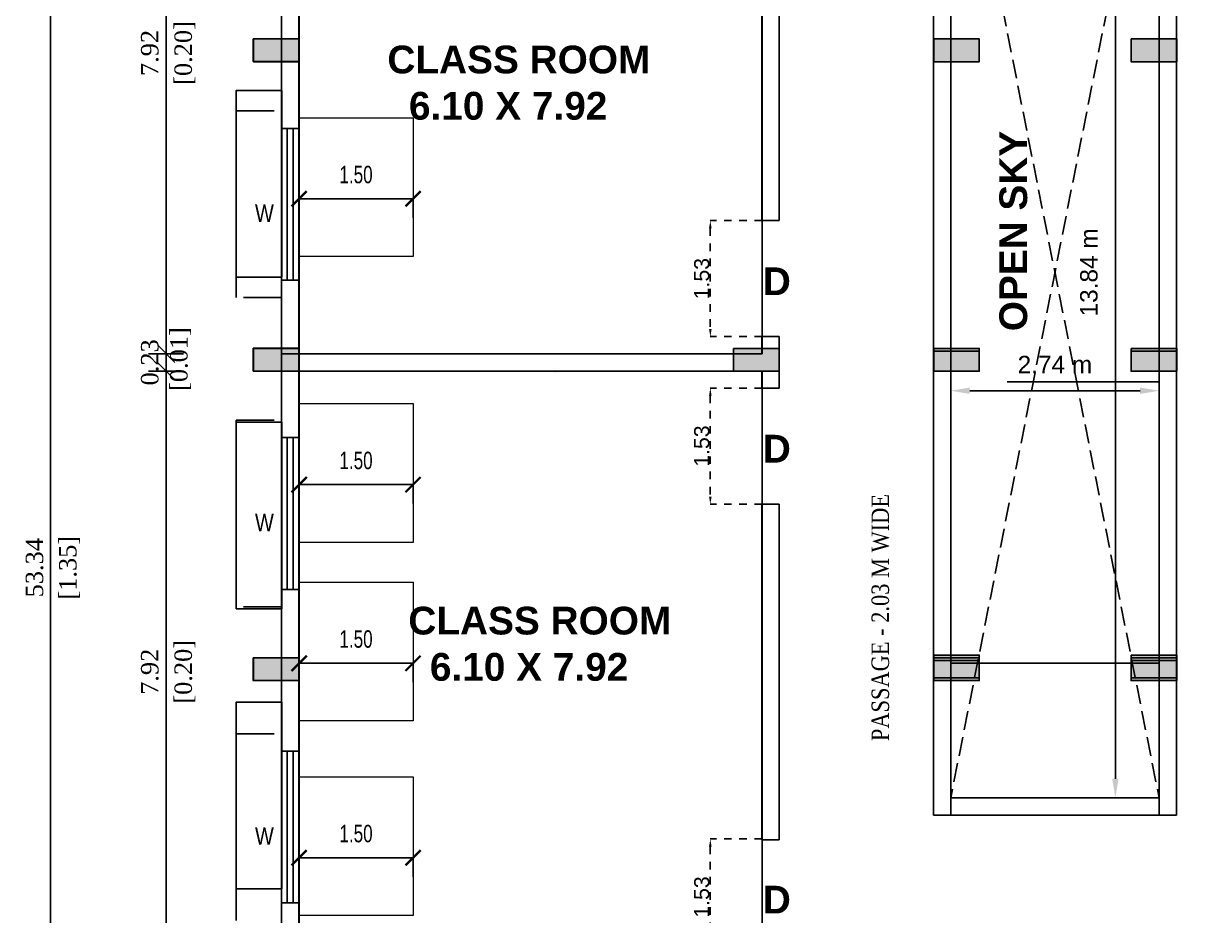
# Model space of a CAD drawing. Header units: metres. Extents: x 789 to 1127, y 8 to 183.
# Drawn here: x 857.51 to 872.77, y 79.39 to 91.15 of the extents above; entities that cross this region are included whole.
import ezdxf

# ---------------------------------------------------------------- set-up
doc = ezdxf.new("R2010")
doc.units = ezdxf.units.M
doc.header["$MEASUREMENT"] = 0
doc.header["$PDMODE"] = 96
doc.linetypes.add('CABLIN', pattern=[0.35, 0.25, -0.1])
doc.linetypes.add('DOT2', pattern=[0.125, 0, -0.125])
for name, color, linetype in [('BLK_1_FLR_0_CHAJJA', 6, 'Continuous'), ('BLK_1_FLR_0_REGULAR_ROOM_1', 117, 'Continuous'), ('BLK_1_FLR_1_BLT_UP_AREA', 26, 'Continuous'), ('BLK_1_FLR_1_BLT_UP_AREA_DEDUCT', 26, 'Continuous'), ('BLK_1_FLR_1_CARPET_AREA', 25, 'Continuous'), ('BLK_1_FLR_1_EXIT_WIDTH_DOOR', 2, 'Continuous'), ('BLK_1_FLR_1_VENTILATION_SHAFT', 6, 'Continuous'), ('C-ANNO-TABL', 10, 'Continuous'), ('DIM', 205, 'Continuous'), ('ED', 30, 'Continuous'), ('T E X T', 7, 'Continuous'), ('W A L L', 125, 'Continuous')]:
    doc.layers.add(name, color=color, linetype=linetype)
doc.layers.add('BLK_1_FLR_0_ROOM_1_LIGHT_VENTILATION_1', color=232, linetype='Continuous', lineweight=0)
doc.styles.add('CORPORATION', font='arial.ttf')
doc.styles.add('DIM 100', font='ARIALN.TTF', dxfattribs={"width": 0.85, "height": 0.23})
doc.styles.add('PDF Arial Bold', font='arialbd.ttf')
doc.styles.add('rs', font='arial.ttf', dxfattribs={"width": 0.85})
doc.styles.add('S', font='swiss.ttf')
doc.styles.get("Standard").update_dxf_attribs({"font": 'BOOKOS.TTF'})
doc.styles.add('swc', font='swissc.ttf', dxfattribs={"height": 250})
doc.dimstyles.new('Dim-outter', dxfattribs={"dimtxt": 1, "dimasz": 1, "dimexe": 0, "dimexo": 0, "dimgap": 1, "dimtad": 1, "dimlfac": -1, "dimzin": 3, "dimdsep": 46, "dimtxsty": 'CORPORATION', "dimblk": 'ARCHTICK', "dimcen": 0.125, "dimclrd": 8, "dimclre": 8, "dimclrt": 256, "dimazin": 0, "dimtfac": 0.5, "dimtix": 1, "dimtmove": 2, "dimatfit": 3, "dimfxl": 0, "dimtolj": 1, "dimtzin": 0, "dimarcsym": 0})
doc.dimstyles.new('GRID DIM 400', dxfattribs={"dimscale": 0, "dimtxt": 0.8, "dimasz": 0.2, "dimexe": 0, "dimexo": 0, "dimgap": 0.2, "dimtad": 0, "dimlfac": -0.1, "dimzin": 1, "dimdsep": 46, "dimtxsty": 'DIM 100', "dimblk": 'ARCHTICK', "dimcen": 0, "dimclrd": 256, "dimclre": 252, "dimclrt": 4, "dimazin": 0, "dimtfac": 1, "dimtix": 1, "dimtofl": 0, "dimtmove": 2, "dimatfit": 0, "dimfxl": 0, "dimtolj": 1, "dimtzin": 0, "dimarcsym": 0})
doc.dimstyles.new('METRIC', dxfattribs={"dimtxt": 0.45, "dimasz": 0.25, "dimexe": 0.15, "dimexo": 0.15, "dimgap": 0.15, "dimtad": 1, "dimzin": 0, "dimdsep": 46, "dimtxsty": 'S', "dimcen": 0, "dimclrd": 1, "dimclre": 1, "dimclrt": 5, "dimadec": 0, "dimazin": 2, "dimtfac": 1, "dimtix": 1, "dimtofl": 0, "dimtmove": 1, "dimatfit": 0, "dimfxl": 0, "dimtolj": 1, "dimtzin": 0, "dimarcsym": 0})
doc.dimstyles.new('STANDARD$0', dxfattribs={"dimtxt": 7, "dimasz": 3, "dimexe": 3, "dimexo": 1, "dimgap": 1.5, "dimtad": 1, "dimdec": 1, "dimzin": 1, "dimdsep": 46, "dimlunit": 4, "dimtxsty": 'Standard', "dimblk": 'OBLIQUE', "dimcen": 0.09375, "dimdle": 1, "dimclrd": 8, "dimclre": 8, "dimclrt": 7, "dimadec": 1, "dimazin": 0, "dimtfac": 1, "dimtdec": 1, "dimtix": 1, "dimtmove": 2, "dimatfit": 3, "dimldrblk": 'ARCHTICK', "dimfxl": 0, "dimfrac": 2, "dimtolj": 1, "dimtzin": 0, "dimarcsym": 0})

# ---------------------------------------------------------------- blocks, each defined once
blk = doc.blocks.new('_Oblique')
at = {"color": 0, "linetype": 'ByBlock', "lineweight": -2}
blk.add_line((-0.5, -0.5), (0.5, 0.5), dxfattribs=at)
blk = doc.blocks.new('*D364')
at = {"layer": 'Defpoints', "color": 0}
for p in [(859.392, 86.57), (860.912, 86.57), (860.912, 78.646)]:
    blk.add_point(p, dxfattribs=at)
at = {"layer": 'ED', "color": 0, "lineweight": -2}
for p, q in [((859.622, 86.57), (859.162, 86.57)), ((859.392, 78.646), (859.392, 86.57)), ((859.622, 78.646), (859.162, 78.646))]:
    blk.add_line(p, q, dxfattribs=at)
at = {"layer": 'ED', "color": 0, "lineweight": -2, "xscale": 0.23, "yscale": 0.23, "zscale": 0.23}
for p, rotation in [((859.392, 86.57), 90), ((859.392, 78.646), 270)]:
    blk.add_blockref('_Oblique', p, dxfattribs=dict(at, rotation=rotation))
at = {"layer": 'ED', "color": 0, "char_height": 0.23, "attachment_point": 5, "rotation": 90}
for s, insert in [('\\A1;7.92', (859.179, 82.608)), ('\\A1;[0.20]', (859.641, 82.608))]:
    blk.add_mtext(s, dxfattribs=dict(at, insert=insert))
blk = doc.blocks.new('*D192')
at = {"layer": 'Defpoints', "color": 0}
for p in [(859.392, 86.799), (860.912, 86.799), (860.912, 86.57)]:
    blk.add_point(p, dxfattribs=at)
at = {"layer": 'ED', "color": 0, "lineweight": -2}
for p, q in [((859.622, 86.799), (859.162, 86.799)), ((859.392, 86.57), (859.392, 86.799)), ((859.622, 86.57), (859.162, 86.57))]:
    blk.add_line(p, q, dxfattribs=at)
at = {"layer": 'ED', "color": 0, "lineweight": -2, "xscale": 0.23, "yscale": 0.23, "zscale": 0.23}
for p, rotation in [((859.392, 86.799), 90), ((859.392, 86.57), 270)]:
    blk.add_blockref('_Oblique', p, dxfattribs=dict(at, rotation=rotation))
at = {"layer": 'ED', "color": 0, "insert": (859.392, 86.685), "char_height": 0.23, "attachment_point": 5, "rotation": 90}
blk.add_mtext('\\A1;0.23\\P [0.01]', dxfattribs=at)
blk = doc.blocks.new('*D365')
at = {"layer": 'Defpoints', "color": 0}
for p in [(859.392, 94.724), (860.912, 94.724), (860.912, 86.799)]:
    blk.add_point(p, dxfattribs=at)
at = {"layer": 'ED', "color": 0, "lineweight": -2}
for p, q in [((859.622, 94.724), (859.162, 94.724)), ((859.392, 86.799), (859.392, 94.724)), ((859.622, 86.799), (859.162, 86.799))]:
    blk.add_line(p, q, dxfattribs=at)
at = {"layer": 'ED', "color": 0, "lineweight": -2, "xscale": 0.23, "yscale": 0.23, "zscale": 0.23}
for p, rotation in [((859.392, 94.724), 90), ((859.392, 86.799), 270)]:
    blk.add_blockref('_Oblique', p, dxfattribs=dict(at, rotation=rotation))
at = {"layer": 'ED', "color": 0, "char_height": 0.23, "attachment_point": 5, "rotation": 90}
for s, insert in [('\\A1;[0.20]', (859.641, 90.761)), ('\\A1;7.92', (859.179, 90.761))]:
    blk.add_mtext(s, dxfattribs=dict(at, insert=insert))
blk = doc.blocks.new('*D422')
at = {"layer": 'Defpoints', "color": 0}
for p in [(861.17, 110.65), (857.872, 57.308), (861.17, 57.308)]:
    blk.add_point(p, dxfattribs=at)
at = {"layer": 'ED', "color": 0, "lineweight": -2}
for p, q in [((858.102, 110.65), (857.642, 110.65)), ((857.872, 110.65), (857.872, 57.308)), ((858.102, 57.308), (857.642, 57.308))]:
    blk.add_line(p, q, dxfattribs=at)
at = {"layer": 'ED', "color": 0, "lineweight": -2, "xscale": 0.23, "yscale": 0.23, "zscale": 0.23}
for p, rotation in [((857.872, 110.65), 90), ((857.872, 57.308), 270)]:
    blk.add_blockref('_Oblique', p, dxfattribs=dict(at, rotation=rotation))
at = {"layer": 'ED', "color": 0, "char_height": 0.23, "attachment_point": 5, "rotation": 90}
for s, insert in [('\\A1;53.34', (857.661, 83.979)), ('\\A1;[1.35]', (858.121, 83.979))]:
    blk.add_mtext(s, dxfattribs=dict(at, insert=insert))
blk = doc.blocks.new('*D425')
at = {"layer": 'Defpoints', "color": 0, "ltscale": 0.5}
for p in [(869.726, 86.614), (872.469, 86.614), (872.469, 86.311)]:
    blk.add_point(p, dxfattribs=at)
at = {"layer": 'ED', "color": 1, "lineweight": -2, "ltscale": 0.5}
for p, q in [((869.726, 86.464), (869.726, 86.161)), ((872.469, 86.464), (872.469, 86.161)), ((869.976, 86.311), (872.219, 86.311))]:
    blk.add_line(p, q, dxfattribs=at)
at = {"layer": 'ED', "color": 1, "ltscale": 0.5}
for points in [[(869.976, 86.353), (869.976, 86.269), (869.726, 86.311)], [(872.219, 86.353), (872.219, 86.269), (872.469, 86.311)]]:
    blk.add_solid(points, dxfattribs=at)
at = {"layer": 'ED', "lineweight": -2, "ltscale": 0.5, "insert": (871.097, 86.656), "char_height": 0.23, "attachment_point": 5, "style": 'S'}
blk.add_mtext('\\A1;2.74 m', dxfattribs=at)
blk = doc.blocks.new('*D431')
at = {"layer": 'Defpoints', "color": 0, "ltscale": 0.5}
for p in [(871.893, 94.792), (871.9, 94.792), (871.9, 80.948)]:
    blk.add_point(p, dxfattribs=at)
at = {"layer": 'ED', "color": 1, "lineweight": -2, "ltscale": 0.5}
for p, q in [((871.893, 94.792), (871.743, 94.792)), ((871.893, 81.198), (871.893, 94.542)), ((871.893, 80.948), (871.743, 80.948))]:
    blk.add_line(p, q, dxfattribs=at)
at = {"layer": 'ED', "color": 1, "ltscale": 0.5}
for points in [[(871.851, 94.542), (871.934, 94.542), (871.893, 94.792)], [(871.851, 81.198), (871.934, 81.198), (871.893, 80.948)]]:
    blk.add_solid(points, dxfattribs=at)
at = {"layer": 'ED', "lineweight": -2, "ltscale": 0.5, "insert": (871.545, 87.87), "char_height": 0.23, "attachment_point": 5, "rotation": 90, "style": 'S'}
blk.add_mtext('\\A1;13.84 m', dxfattribs=at)
blk = doc.blocks.new('45')
at = {"layer": 'C-ANNO-TABL'}
h = blk.add_hatch(color=240, dxfattribs=at)
h.dxf.hatch_style = 1
h.paths.add_polyline_path([(11205.351, -3180.565), (11205.351, -3180.865), (11205.952, -3180.865), (11205.952, -3180.565)])
h = blk.add_hatch(color=240, dxfattribs=at)
h.dxf.hatch_style = 1
h.paths.add_polyline_path([(11214.308, -3180.565), (11214.308, -3180.865), (11214.908, -3180.865), (11214.908, -3180.565)])
h = blk.add_hatch(color=240, dxfattribs=at)
h.dxf.hatch_style = 1
h.paths.add_polyline_path([(11216.908, -3180.565), (11216.908, -3180.865), (11217.508, -3180.865), (11217.508, -3180.565)])
h = blk.add_hatch(color=240, dxfattribs=at)
h.dxf.hatch_style = 1
h.paths.add_polyline_path([(11205.351, -3184.641), (11205.351, -3184.941), (11205.952, -3184.941), (11205.952, -3184.641)])
h = blk.add_hatch(color=240, dxfattribs=at)
h.dxf.hatch_style = 1
h.paths.add_polyline_path([(11214.308, -3184.641), (11214.308, -3184.941), (11214.908, -3184.941), (11214.908, -3184.641)])
h = blk.add_hatch(color=240, dxfattribs=at)
h.dxf.hatch_style = 1
h.paths.add_polyline_path([(11214.308, -3184.677), (11214.308, -3184.906), (11214.908, -3184.906), (11214.908, -3184.677)])
h = blk.add_hatch(color=240, dxfattribs=at)
h.dxf.hatch_style = 1
h.paths.add_polyline_path([(11216.908, -3184.641), (11216.908, -3184.941), (11217.508, -3184.941), (11217.508, -3184.641)])
h = blk.add_hatch(color=240, dxfattribs=at)
h.dxf.hatch_style = 1
h.paths.add_polyline_path([(11216.908, -3184.677), (11216.908, -3184.906), (11217.508, -3184.906), (11217.508, -3184.677)])
h = blk.add_hatch(color=240, dxfattribs=at)
h.dxf.hatch_style = 1
h.paths.add_polyline_path([(11205.351, -3188.718), (11205.351, -3189.018), (11205.952, -3189.018), (11205.952, -3188.718)])
h = blk.add_hatch(color=240, dxfattribs=at)
h.dxf.hatch_style = 1
h.paths.add_polyline_path([(11214.308, -3188.718), (11214.308, -3188.947), (11214.908, -3188.947), (11214.908, -3188.718)])
h = blk.add_hatch(color=240, dxfattribs=at)
h.dxf.hatch_style = 1
h.paths.add_polyline_path([(11214.308, -3188.718), (11214.308, -3189.018), (11214.908, -3189.018), (11214.908, -3188.718)])
h = blk.add_hatch(color=240, dxfattribs=at)
h.dxf.hatch_style = 1
h.paths.add_polyline_path([(11214.308, -3188.754), (11214.308, -3188.982), (11214.908, -3188.982), (11214.908, -3188.754)])
h = blk.add_hatch(color=240, dxfattribs=at)
h.dxf.hatch_style = 1
h.paths.add_polyline_path([(11216.908, -3188.718), (11216.908, -3188.947), (11217.508, -3188.947), (11217.508, -3188.718)])
h = blk.add_hatch(color=240, dxfattribs=at)
h.dxf.hatch_style = 1
h.paths.add_polyline_path([(11216.908, -3188.718), (11216.908, -3189.018), (11217.508, -3189.018), (11217.508, -3188.718)])
h = blk.add_hatch(color=240, dxfattribs=at)
h.dxf.hatch_style = 1
h.paths.add_polyline_path([(11216.908, -3188.754), (11216.908, -3188.982), (11217.508, -3188.982), (11217.508, -3188.754)])
at = {"layer": 'C-ANNO-TABL', "color": 240}
for points in [[(11205.351, -3180.565), (11205.351, -3180.865), (11205.952, -3180.865), (11205.952, -3180.565)], [(11214.308, -3180.565), (11214.308, -3180.865), (11214.908, -3180.865), (11214.908, -3180.565)], [(11216.908, -3180.565), (11216.908, -3180.865), (11217.508, -3180.865), (11217.508, -3180.565)], [(11205.351, -3184.641), (11205.351, -3184.941), (11205.952, -3184.941), (11205.952, -3184.641)], [(11214.308, -3184.641), (11214.308, -3184.941), (11214.908, -3184.941), (11214.908, -3184.641)], [(11216.908, -3184.641), (11216.908, -3184.941), (11217.508, -3184.941), (11217.508, -3184.641)], [(11205.351, -3188.718), (11205.351, -3189.018), (11205.952, -3189.018), (11205.952, -3188.718)], [(11214.308, -3188.718), (11214.308, -3189.018), (11214.908, -3189.018), (11214.908, -3188.718)], [(11216.908, -3188.718), (11216.908, -3189.018), (11217.508, -3189.018), (11217.508, -3188.718)]]:
    blk.add_lwpolyline(points, close=True, dxfattribs=at)
for points in [[(11214.908, -3184.906), (11214.908, -3184.677), (11214.308, -3184.677), (11214.308, -3184.906)], [(11217.508, -3184.906), (11217.508, -3184.677), (11216.908, -3184.677), (11216.908, -3184.906)], [(11214.908, -3188.947), (11214.908, -3188.718), (11214.308, -3188.718), (11214.308, -3188.947)], [(11217.508, -3188.947), (11217.508, -3188.718), (11216.908, -3188.718), (11216.908, -3188.947)], [(11217.508, -3188.982), (11217.508, -3188.754), (11216.908, -3188.754), (11216.908, -3188.982)]]:
    blk.add_lwpolyline(points, dxfattribs=at)
blk = doc.blocks.new('369')
at = {"layer": 'C-ANNO-TABL'}
h = blk.add_hatch(color=240, dxfattribs=at)
h.dxf.hatch_style = 1
h.paths.add_polyline_path([(11109.804, -3177.662), (11109.804, -3177.962), (11110.404, -3177.962), (11110.404, -3177.662)])
h = blk.add_hatch(color=240, dxfattribs=at)
h.dxf.hatch_style = 1
h.paths.add_polyline_path([(11118.761, -3177.662), (11118.761, -3177.962), (11119.361, -3177.962), (11119.361, -3177.662)])
h = blk.add_hatch(color=240, dxfattribs=at)
h.dxf.hatch_style = 1
h.paths.add_polyline_path([(11121.36, -3177.662), (11121.36, -3177.962), (11121.961, -3177.962), (11121.961, -3177.662)])
h = blk.add_hatch(color=240, dxfattribs=at)
h.dxf.hatch_style = 1
h.paths.add_polyline_path([(11109.804, -3181.739), (11109.804, -3182.039), (11110.404, -3182.039), (11110.404, -3181.739)])
h = blk.add_hatch(color=240, dxfattribs=at)
h.dxf.hatch_style = 1
h.paths.add_polyline_path([(11118.761, -3181.739), (11118.761, -3182.039), (11119.361, -3182.039), (11119.361, -3181.739)])
h = blk.add_hatch(color=240, dxfattribs=at)
h.dxf.hatch_style = 1
h.paths.add_polyline_path([(11118.761, -3181.774), (11118.761, -3182.003), (11119.361, -3182.003), (11119.361, -3181.774)])
h = blk.add_hatch(color=240, dxfattribs=at)
h.dxf.hatch_style = 1
h.paths.add_polyline_path([(11121.36, -3181.739), (11121.36, -3182.039), (11121.961, -3182.039), (11121.961, -3181.739)])
h = blk.add_hatch(color=240, dxfattribs=at)
h.dxf.hatch_style = 1
h.paths.add_polyline_path([(11121.36, -3181.774), (11121.36, -3182.003), (11121.961, -3182.003), (11121.961, -3181.774)])
h = blk.add_hatch(color=240, dxfattribs=at)
h.dxf.hatch_style = 1
h.paths.add_polyline_path([(11118.761, -3185.78), (11118.761, -3186.08), (11119.361, -3186.08), (11119.361, -3185.78)])
h = blk.add_hatch(color=240, dxfattribs=at)
h.dxf.hatch_style = 1
h.paths.add_polyline_path([(11121.36, -3185.78), (11121.36, -3186.08), (11121.961, -3186.08), (11121.961, -3185.78)])
h = blk.add_hatch(color=240, dxfattribs=at)
h.dxf.hatch_style = 1
h.paths.add_polyline_path([(11109.804, -3185.815), (11109.804, -3186.115), (11110.404, -3186.115), (11110.404, -3185.815)])
h = blk.add_hatch(color=240, dxfattribs=at)
h.dxf.hatch_style = 1
h.paths.add_polyline_path([(11118.761, -3185.815), (11118.761, -3186.044), (11119.361, -3186.044), (11119.361, -3185.815)])
h = blk.add_hatch(color=240, dxfattribs=at)
h.dxf.hatch_style = 1
h.paths.add_polyline_path([(11118.761, -3185.851), (11118.761, -3186.08), (11119.361, -3186.08), (11119.361, -3185.851)])
h = blk.add_hatch(color=240, dxfattribs=at)
h.dxf.hatch_style = 1
h.paths.add_polyline_path([(11118.761, -3185.851), (11118.761, -3186.08), (11119.361, -3186.08), (11119.361, -3185.851)])
h = blk.add_hatch(color=240, dxfattribs=at)
h.dxf.hatch_style = 1
h.paths.add_polyline_path([(11121.36, -3185.815), (11121.36, -3186.044), (11121.961, -3186.044), (11121.961, -3185.815)])
h = blk.add_hatch(color=240, dxfattribs=at)
h.dxf.hatch_style = 1
h.paths.add_polyline_path([(11121.36, -3185.851), (11121.36, -3186.08), (11121.961, -3186.08), (11121.961, -3185.851)])
h = blk.add_hatch(color=240, dxfattribs=at)
h.dxf.hatch_style = 1
h.paths.add_polyline_path([(11121.36, -3185.851), (11121.36, -3186.08), (11121.961, -3186.08), (11121.961, -3185.851)])
at = {"layer": 'C-ANNO-TABL', "color": 240}
for points in [[(11109.804, -3177.662), (11109.804, -3177.962), (11110.404, -3177.962), (11110.404, -3177.662)], [(11118.761, -3177.662), (11118.761, -3177.962), (11119.361, -3177.962), (11119.361, -3177.662)], [(11121.36, -3177.662), (11121.36, -3177.962), (11121.961, -3177.962), (11121.961, -3177.662)], [(11109.804, -3181.739), (11109.804, -3182.039), (11110.404, -3182.039), (11110.404, -3181.739)], [(11118.761, -3181.739), (11118.761, -3182.039), (11119.361, -3182.039), (11119.361, -3181.739)], [(11121.36, -3181.739), (11121.36, -3182.039), (11121.961, -3182.039), (11121.961, -3181.739)], [(11118.761, -3185.78), (11118.761, -3186.08), (11119.361, -3186.08), (11119.361, -3185.78)], [(11121.36, -3185.78), (11121.36, -3186.08), (11121.961, -3186.08), (11121.961, -3185.78)], [(11109.804, -3185.815), (11109.804, -3186.115), (11110.404, -3186.115), (11110.404, -3185.815)]]:
    blk.add_lwpolyline(points, close=True, dxfattribs=at)
for points in [[(11119.361, -3182.003), (11119.361, -3181.774), (11118.761, -3181.774), (11118.761, -3182.003)], [(11121.961, -3182.003), (11121.961, -3181.774), (11121.36, -3181.774), (11121.36, -3182.003)], [(11119.361, -3186.044), (11119.361, -3185.815), (11118.761, -3185.815), (11118.761, -3186.044)], [(11119.361, -3186.08), (11119.361, -3185.851), (11118.761, -3185.851), (11118.761, -3186.08)], [(11119.361, -3186.08), (11119.361, -3185.851), (11118.761, -3185.851), (11118.761, -3186.08)], [(11121.961, -3186.044), (11121.961, -3185.815), (11121.36, -3185.815), (11121.36, -3186.044)], [(11121.961, -3186.08), (11121.961, -3185.851), (11121.36, -3185.851), (11121.36, -3186.08)], [(11121.961, -3186.08), (11121.961, -3185.851), (11121.36, -3185.851), (11121.36, -3186.08)]]:
    blk.add_lwpolyline(points, dxfattribs=at)
blk = doc.blocks.new('_ArchTick')
at = {"color": 0, "linetype": 'ByBlock', "const_width": 0.15}
blk.add_lwpolyline([(-0.5, -0.5), (0.5, 0.5)], dxfattribs=at)
blk = doc.blocks.new('*D250')
at = {"layer": 'BLK_1_FLR_0_ROOM_1_LIGHT_VENTILATION_1', "lineweight": -2}
for p, q in [((861.144, 79.907), (861.144, 80.157)), ((861.144, 80.157), (862.644, 80.157)), ((862.644, 79.907), (862.644, 80.157))]:
    blk.add_line(p, q, dxfattribs=at)
at = {"layer": 'Defpoints', "color": 0}
for p in [(862.644, 80.157), (861.144, 79.865), (862.644, 79.865)]:
    blk.add_point(p, dxfattribs=at)
at = {"layer": 'BLK_1_FLR_0_ROOM_1_LIGHT_VENTILATION_1', "lineweight": -2, "xscale": 0.2, "yscale": 0.2, "zscale": 0.2, "rotation": 180}
blk.add_blockref('_ArchTick', (861.144, 80.157), dxfattribs=at)
at = {"layer": 'BLK_1_FLR_0_ROOM_1_LIGHT_VENTILATION_1', "lineweight": -2, "xscale": 0.2, "yscale": 0.2, "zscale": 0.2}
blk.add_blockref('_ArchTick', (862.644, 80.157), dxfattribs=at)
at = {"layer": 'BLK_1_FLR_0_ROOM_1_LIGHT_VENTILATION_1', "insert": (861.894, 80.475), "char_height": 0.23, "attachment_point": 5, "style": 'DIM 100'}
blk.add_mtext('\\A1;1.50', dxfattribs=at)
blk = doc.blocks.new('*D251')
at = {"layer": 'BLK_1_FLR_0_ROOM_1_LIGHT_VENTILATION_1', "lineweight": -2}
for p, q in [((861.144, 82.47), (861.144, 82.72)), ((861.144, 82.72), (862.644, 82.72)), ((862.644, 82.47), (862.644, 82.72))]:
    blk.add_line(p, q, dxfattribs=at)
at = {"layer": 'Defpoints', "color": 0}
for p in [(862.644, 82.72), (861.144, 82.428), (862.644, 82.428)]:
    blk.add_point(p, dxfattribs=at)
at = {"layer": 'BLK_1_FLR_0_ROOM_1_LIGHT_VENTILATION_1', "lineweight": -2, "xscale": 0.2, "yscale": 0.2, "zscale": 0.2, "rotation": 180}
blk.add_blockref('_ArchTick', (861.144, 82.72), dxfattribs=at)
at = {"layer": 'BLK_1_FLR_0_ROOM_1_LIGHT_VENTILATION_1', "lineweight": -2, "xscale": 0.2, "yscale": 0.2, "zscale": 0.2}
blk.add_blockref('_ArchTick', (862.644, 82.72), dxfattribs=at)
at = {"layer": 'BLK_1_FLR_0_ROOM_1_LIGHT_VENTILATION_1', "insert": (861.894, 83.038), "char_height": 0.23, "attachment_point": 5, "style": 'DIM 100'}
blk.add_mtext('\\A1;1.50', dxfattribs=at)
blk = doc.blocks.new('*D252')
at = {"layer": 'BLK_1_FLR_0_ROOM_1_LIGHT_VENTILATION_1', "lineweight": -2}
for p, q in [((861.144, 84.824), (861.144, 85.074)), ((861.144, 85.074), (862.644, 85.074)), ((862.644, 84.824), (862.644, 85.074))]:
    blk.add_line(p, q, dxfattribs=at)
at = {"layer": 'Defpoints', "color": 0}
for p in [(862.644, 85.074), (861.144, 84.782), (862.644, 84.782)]:
    blk.add_point(p, dxfattribs=at)
at = {"layer": 'BLK_1_FLR_0_ROOM_1_LIGHT_VENTILATION_1', "lineweight": -2, "xscale": 0.2, "yscale": 0.2, "zscale": 0.2, "rotation": 180}
blk.add_blockref('_ArchTick', (861.144, 85.074), dxfattribs=at)
at = {"layer": 'BLK_1_FLR_0_ROOM_1_LIGHT_VENTILATION_1', "lineweight": -2, "xscale": 0.2, "yscale": 0.2, "zscale": 0.2}
blk.add_blockref('_ArchTick', (862.644, 85.074), dxfattribs=at)
at = {"layer": 'BLK_1_FLR_0_ROOM_1_LIGHT_VENTILATION_1', "insert": (861.894, 85.391), "char_height": 0.23, "attachment_point": 5, "style": 'DIM 100'}
blk.add_mtext('\\A1;1.50', dxfattribs=at)
blk = doc.blocks.new('*D253')
at = {"layer": 'BLK_1_FLR_0_ROOM_1_LIGHT_VENTILATION_1', "lineweight": -2}
for p, q in [((861.144, 88.59), (861.144, 88.84)), ((861.144, 88.84), (862.644, 88.84)), ((862.644, 88.59), (862.644, 88.84))]:
    blk.add_line(p, q, dxfattribs=at)
at = {"layer": 'Defpoints', "color": 0}
for p in [(862.644, 88.84), (861.144, 88.548), (862.644, 88.548)]:
    blk.add_point(p, dxfattribs=at)
at = {"layer": 'BLK_1_FLR_0_ROOM_1_LIGHT_VENTILATION_1', "lineweight": -2, "xscale": 0.2, "yscale": 0.2, "zscale": 0.2, "rotation": 180}
blk.add_blockref('_ArchTick', (861.144, 88.84), dxfattribs=at)
at = {"layer": 'BLK_1_FLR_0_ROOM_1_LIGHT_VENTILATION_1', "lineweight": -2, "xscale": 0.2, "yscale": 0.2, "zscale": 0.2}
blk.add_blockref('_ArchTick', (862.644, 88.84), dxfattribs=at)
at = {"layer": 'BLK_1_FLR_0_ROOM_1_LIGHT_VENTILATION_1', "insert": (861.894, 89.158), "char_height": 0.23, "attachment_point": 5, "style": 'DIM 100'}
blk.add_mtext('\\A1;1.50', dxfattribs=at)
blk = doc.blocks.new('*D267')
at = {"layer": 'BLK_1_FLR_1_EXIT_WIDTH_DOOR', "linetype": 'DOT2', "lineweight": -2, "ltscale": 0.05}
for p, q in [((867.24, 88.552), (866.559, 88.552)), ((866.559, 88.452), (866.559, 87.124)), ((867.24, 87.024), (866.559, 87.024))]:
    blk.add_line(p, q, dxfattribs=at)
at = {"layer": 'BLK_1_FLR_1_EXIT_WIDTH_DOOR', "ltscale": 0.05}
for points in [[(866.542, 88.452), (866.576, 88.452), (866.559, 88.552)], [(866.542, 87.124), (866.576, 87.124), (866.559, 87.024)]]:
    blk.add_solid(points, dxfattribs=at)
at = {"layer": 'Defpoints', "color": 0, "ltscale": 0.05}
for p in [(867.24, 88.552), (866.559, 87.024), (867.24, 87.024)]:
    blk.add_point(p, dxfattribs=at)
at = {"layer": 'BLK_1_FLR_1_EXIT_WIDTH_DOOR', "ltscale": 0.05, "insert": (866.447, 87.788), "char_height": 0.2, "attachment_point": 5, "rotation": 90, "style": 'CORPORATION'}
blk.add_mtext('\\A1;1.53', dxfattribs=at)
blk = doc.blocks.new('*D268')
at = {"layer": 'BLK_1_FLR_1_EXIT_WIDTH_DOOR', "linetype": 'DOT2', "lineweight": -2, "ltscale": 0.05}
for p, q in [((867.24, 88.552), (866.559, 88.552)), ((866.559, 88.452), (866.559, 87.124)), ((867.24, 87.024), (866.559, 87.024))]:
    blk.add_line(p, q, dxfattribs=at)
at = {"layer": 'BLK_1_FLR_1_EXIT_WIDTH_DOOR', "ltscale": 0.05}
for points in [[(866.542, 88.452), (866.576, 88.452), (866.559, 88.552)], [(866.542, 87.124), (866.576, 87.124), (866.559, 87.024)]]:
    blk.add_solid(points, dxfattribs=at)
at = {"layer": 'Defpoints', "color": 0, "ltscale": 0.05}
for p in [(867.24, 88.552), (866.559, 87.024), (867.24, 87.024)]:
    blk.add_point(p, dxfattribs=at)
at = {"layer": 'BLK_1_FLR_1_EXIT_WIDTH_DOOR', "ltscale": 0.05, "insert": (866.447, 87.788), "char_height": 0.2, "attachment_point": 5, "rotation": 90, "style": 'CORPORATION'}
blk.add_mtext('\\A1;1.53', dxfattribs=at)
blk = doc.blocks.new('*D269')
at = {"layer": 'BLK_1_FLR_1_EXIT_WIDTH_DOOR', "linetype": 'DOT2', "lineweight": -2, "ltscale": 0.05}
for p, q in [((867.24, 86.346), (866.559, 86.346)), ((866.559, 86.246), (866.559, 84.917)), ((867.24, 84.817), (866.559, 84.817))]:
    blk.add_line(p, q, dxfattribs=at)
at = {"layer": 'BLK_1_FLR_1_EXIT_WIDTH_DOOR', "ltscale": 0.05}
for points in [[(866.542, 86.246), (866.576, 86.246), (866.559, 86.346)], [(866.542, 84.917), (866.576, 84.917), (866.559, 84.817)]]:
    blk.add_solid(points, dxfattribs=at)
at = {"layer": 'Defpoints', "color": 0, "ltscale": 0.05}
for p in [(867.24, 86.346), (866.559, 84.817), (867.24, 84.817)]:
    blk.add_point(p, dxfattribs=at)
at = {"layer": 'BLK_1_FLR_1_EXIT_WIDTH_DOOR', "ltscale": 0.05, "insert": (866.447, 85.582), "char_height": 0.2, "attachment_point": 5, "rotation": 90, "style": 'CORPORATION'}
blk.add_mtext('\\A1;1.53', dxfattribs=at)
blk = doc.blocks.new('*D270')
at = {"layer": 'BLK_1_FLR_1_EXIT_WIDTH_DOOR', "linetype": 'DOT2', "lineweight": -2, "ltscale": 0.05}
for p, q in [((867.24, 86.346), (866.559, 86.346)), ((866.559, 86.246), (866.559, 84.917)), ((867.24, 84.817), (866.559, 84.817))]:
    blk.add_line(p, q, dxfattribs=at)
at = {"layer": 'BLK_1_FLR_1_EXIT_WIDTH_DOOR', "ltscale": 0.05}
for points in [[(866.542, 86.246), (866.576, 86.246), (866.559, 86.346)], [(866.542, 84.917), (866.576, 84.917), (866.559, 84.817)]]:
    blk.add_solid(points, dxfattribs=at)
at = {"layer": 'Defpoints', "color": 0, "ltscale": 0.05}
for p in [(867.24, 86.346), (866.559, 84.817), (867.24, 84.817)]:
    blk.add_point(p, dxfattribs=at)
at = {"layer": 'BLK_1_FLR_1_EXIT_WIDTH_DOOR', "ltscale": 0.05, "insert": (866.447, 85.582), "char_height": 0.2, "attachment_point": 5, "rotation": 90, "style": 'CORPORATION'}
blk.add_mtext('\\A1;1.53', dxfattribs=at)
blk = doc.blocks.new('*D271')
at = {"layer": 'BLK_1_FLR_1_EXIT_WIDTH_DOOR', "linetype": 'DOT2', "lineweight": -2, "ltscale": 0.05}
for p, q in [((867.24, 80.405), (866.559, 80.405)), ((866.559, 80.305), (866.559, 78.976)), ((867.24, 78.876), (866.559, 78.876))]:
    blk.add_line(p, q, dxfattribs=at)
at = {"layer": 'BLK_1_FLR_1_EXIT_WIDTH_DOOR', "ltscale": 0.05}
for points in [[(866.542, 80.305), (866.576, 80.305), (866.559, 80.405)], [(866.542, 78.976), (866.576, 78.976), (866.559, 78.876)]]:
    blk.add_solid(points, dxfattribs=at)
at = {"layer": 'Defpoints', "color": 0, "ltscale": 0.05}
for p in [(867.24, 80.405), (866.559, 78.876), (867.24, 78.876)]:
    blk.add_point(p, dxfattribs=at)
at = {"layer": 'BLK_1_FLR_1_EXIT_WIDTH_DOOR', "ltscale": 0.05, "insert": (866.447, 79.641), "char_height": 0.2, "attachment_point": 5, "rotation": 90, "style": 'CORPORATION'}
blk.add_mtext('\\A1;1.53', dxfattribs=at)
blk = doc.blocks.new('*D272')
at = {"layer": 'BLK_1_FLR_1_EXIT_WIDTH_DOOR', "linetype": 'DOT2', "lineweight": -2, "ltscale": 0.05}
for p, q in [((867.24, 80.405), (866.559, 80.405)), ((866.559, 80.305), (866.559, 78.976)), ((867.24, 78.876), (866.559, 78.876))]:
    blk.add_line(p, q, dxfattribs=at)
at = {"layer": 'BLK_1_FLR_1_EXIT_WIDTH_DOOR', "ltscale": 0.05}
for points in [[(866.542, 80.305), (866.576, 80.305), (866.559, 80.405)], [(866.542, 78.976), (866.576, 78.976), (866.559, 78.876)]]:
    blk.add_solid(points, dxfattribs=at)
at = {"layer": 'Defpoints', "color": 0, "ltscale": 0.05}
for p in [(867.24, 80.405), (866.559, 78.876), (867.24, 78.876)]:
    blk.add_point(p, dxfattribs=at)
at = {"layer": 'BLK_1_FLR_1_EXIT_WIDTH_DOOR', "ltscale": 0.05, "insert": (866.447, 79.641), "char_height": 0.2, "attachment_point": 5, "rotation": 90, "style": 'CORPORATION'}
blk.add_mtext('\\A1;1.53', dxfattribs=at)

msp = doc.modelspace()

# ---------------------------------------------------------------- hatches: boundary and pattern name
h = msp.add_hatch(color=240)
h.dxf.hatch_style = 1
h.paths.add_polyline_path([(860.54033, 90.94713), (860.54033, 90.64716), (861.14079, 90.64716), (861.14079, 90.94713)])
h = msp.add_hatch(color=240)
h.dxf.hatch_style = 1
h.paths.add_polyline_path([(860.54033, 86.87043), (860.54033, 86.57046), (861.14079, 86.57046), (861.14079, 86.87043)])
h = msp.add_hatch(color=240)
h.dxf.hatch_style = 1
h.paths.add_polyline_path([(866.8647, 86.86904), (866.8647, 86.56907), (867.46515, 86.56907), (867.46515, 86.86904)])
h = msp.add_hatch(color=240)
h.dxf.hatch_style = 1
h.paths.add_polyline_path([(866.8647, 86.86904), (866.8647, 86.56907), (867.46515, 86.56907), (867.46515, 86.86904)])
h = msp.add_hatch(color=240)
h.dxf.hatch_style = 1
h.paths.add_polyline_path([(860.54033, 82.79373), (860.54033, 82.49376), (861.14079, 82.49376), (861.14079, 82.79373)])

# ---------------------------------------------------------------- linework, layer by layer
at = {"layer": 'BLK_1_FLR_0_CHAJJA', "linetype": 'Continuous'}
for points in [[(860.31527, 87.80685), (860.91522, 87.80685), (860.91522, 90.26685), (860.31527, 90.26685)], [(860.31527, 83.43675), (860.91522, 83.43675), (860.91522, 85.89675), (860.31527, 85.89675)], [(860.31527, 79.74769), (860.91522, 79.74769), (860.91522, 82.20769), (860.31527, 82.20769)]]:
    msp.add_lwpolyline(points, close=True, dxfattribs=at)
at = {"layer": 'BLK_1_FLR_0_REGULAR_ROOM_1', "color": 3}
for points in [[(867.23959, 86.79513), (867.23959, 94.72247), (864.52231, 94.71739), (863.17781, 94.71993), (863.17781, 94.71993), (863.17781, 94.71993), (861.14382, 94.71993), (861.14382, 86.79513)], [(867.23959, 86.79513), (867.23959, 94.72247), (864.52231, 94.71739), (863.17781, 94.71993), (863.17781, 94.71993), (863.17781, 94.71993), (861.14382, 94.71993), (861.14382, 86.79513)], [(867.23959, 78.64312), (867.23959, 86.57046), (864.52231, 86.56538), (863.17781, 86.56792), (863.17781, 86.56792), (863.17781, 86.56792), (861.14382, 86.56792), (861.14382, 78.64312)], [(867.23959, 78.64312), (867.23959, 86.57046), (864.52231, 86.56538), (863.17781, 86.56792), (863.17781, 86.56792), (863.17781, 86.56792), (861.14382, 86.56792), (861.14382, 78.64312)]]:
    msp.add_lwpolyline(points, close=True, dxfattribs=at)
at = {"layer": 'BLK_1_FLR_0_ROOM_1_LIGHT_VENTILATION_1', "color": 3}
for points in [[(862.64382, 89.90858), (862.64382, 88.07978), (861.14382, 88.07978), (861.14382, 89.90858)], [(862.64382, 86.14213), (862.64382, 84.31333), (861.14382, 84.31333), (861.14382, 86.14213)], [(862.64382, 83.78874), (862.64382, 81.95994), (861.14382, 81.95994), (861.14382, 83.78874)], [(862.64382, 81.22535), (862.64382, 79.39655), (861.14382, 79.39655), (861.14382, 81.22535)]]:
    msp.add_lwpolyline(points, close=True, dxfattribs=at)
at = {"layer": 'BLK_1_FLR_1_BLT_UP_AREA', "color": 26}
msp.add_lwpolyline([(881.05415, 57.30805), (881.05415, 110.65082), (860.91219, 110.65082), (860.91219, 57.30805)], close=True, dxfattribs=at)
at = {"layer": 'BLK_1_FLR_1_BLT_UP_AREA_DEDUCT', "color": 26, "linetype": 'Continuous'}
msp.add_lwpolyline([(872.46994, 82.71958), (872.46994, 94.79244), (869.72575, 94.79244), (869.72575, 82.71958)], close=True, dxfattribs=at)
at = {"layer": 'BLK_1_FLR_1_CARPET_AREA', "color": 15}
for points in [[(867.23959, 86.79513), (867.23959, 94.72247), (864.52231, 94.71739), (863.17781, 94.71993), (863.17781, 94.71993), (863.17781, 94.71993), (861.14382, 94.71993), (861.14382, 86.79513)], [(867.23959, 78.64312), (867.23959, 86.57046), (864.52231, 86.56538), (863.17781, 86.56792), (863.17781, 86.56792), (863.17781, 86.56792), (861.14382, 86.56792), (861.14382, 78.64312)]]:
    msp.add_lwpolyline(points, close=True, dxfattribs=at)
at = {"layer": 'BLK_1_FLR_1_VENTILATION_SHAFT', "linetype": 'Continuous'}
msp.add_lwpolyline([(872.46994, 80.71944), (872.46994, 94.79244), (869.72575, 94.79244), (869.72575, 80.71944)], close=True, dxfattribs=at)
at = {"layer": 'DIM', "color": 251}
msp.add_lwpolyline([(870.46994, 86.4296), (872.46994, 86.4296), (872.46994, 82.71958), (870.46994, 82.71958)], dxfattribs=at)
at = {"layer": 'W A L L'}
for p, q in [((859.39219, 110.64966), (859.39219, 57.05368)), ((860.91219, 110.64966), (860.91219, 57.30966)), ((869.49715, 81.01942), (869.49715, 98.23389)), ((869.49715, 81.01942), (869.49715, 98.23389)), ((869.49715, 81.01942), (869.49715, 98.23389)), ((872.69755, 81.01942), (872.69755, 98.23389)), ((872.69755, 81.01942), (872.69755, 98.23389)), ((872.69755, 81.01942), (872.69755, 98.23389)), ((872.69755, 80.71944), (872.69755, 98.23389)), ((869.72575, 80.94804), (869.72575, 94.79244)), ((872.46895, 80.94804), (872.46895, 94.79244)), ((869.49715, 94.72386), (869.49715, 80.71944)), ((869.49715, 94.72386), (869.49715, 80.71944)), ((861.14079, 93.73326), (861.14079, 86.79906)), ((861.14079, 93.73326), (861.14079, 86.79906)), ((860.54033, 90.94713), (860.54033, 90.64716)), ((861.14079, 90.94713), (860.54033, 90.94713)), ((861.14079, 90.64716), (861.14079, 90.94713)), ((860.54033, 90.64716), (861.14079, 90.64716)), ((860.54033, 86.87043), (860.54033, 86.57046)), ((861.14079, 86.87043), (860.54033, 86.87043)), ((861.14079, 86.57046), (861.14079, 86.87043)), ((866.8647, 86.86904), (866.8647, 86.56907)), ((867.46515, 86.86904), (866.8647, 86.86904)), ((866.8647, 86.86904), (866.8647, 86.56907)), ((867.46515, 86.86904), (866.8647, 86.86904)), ((867.46515, 86.56907), (867.46515, 86.86904)), ((867.46515, 86.56907), (867.46515, 86.86904)), ((867.23655, 86.79906), (860.91219, 86.79906)), ((860.54033, 86.57046), (861.14079, 86.57046)), ((867.23655, 86.57046), (860.91219, 86.57046)), ((861.14079, 86.57046), (861.14079, 85.88466)), ((861.14079, 86.57046), (861.14079, 85.88466)), ((866.8647, 86.56907), (867.46515, 86.56907)), ((866.8647, 86.56907), (867.46515, 86.56907)), ((861.14079, 86.22756), (861.14079, 78.64566)), ((861.14079, 86.22756), (861.14079, 80.20776)), ((860.54033, 82.79373), (860.54033, 82.49376)), ((861.14079, 82.79373), (860.54033, 82.79373)), ((861.14079, 82.49376), (861.14079, 82.79373)), ((860.54033, 82.49376), (861.14079, 82.49376)), ((872.46895, 80.94804), (869.72575, 80.94804)), ((872.46895, 80.94804), (869.72575, 80.94804)), ((872.46895, 80.94804), (869.72575, 80.94804)), ((872.46895, 80.94804), (869.72575, 80.94804)), ((872.46895, 80.94804), (869.72575, 80.94804)), ((872.46895, 80.94804), (869.72575, 80.94804)), ((872.46895, 80.94804), (869.72575, 80.94804)), ((872.46895, 80.94804), (869.72575, 80.94804)), ((872.46895, 80.94804), (869.72575, 80.94804)), ((872.46895, 80.94804), (869.72575, 80.94804)), ((872.69755, 80.71944), (869.49715, 80.71944)), ((872.69755, 80.71944), (869.49715, 80.71944)), ((872.69755, 80.71944), (869.49715, 80.71944)), ((872.69755, 80.71944), (869.49715, 80.71944)), ((872.69755, 80.71944), (869.49715, 80.71944)), ((872.69755, 80.71944), (869.49715, 80.71944)), ((872.69755, 80.71944), (869.49715, 80.71944)), ((872.69755, 80.71944), (869.49715, 80.71944)), ((872.69755, 80.71944), (869.49715, 80.71944)), ((872.69755, 80.71944), (869.49715, 80.71944)), ((872.69755, 80.71944), (869.49715, 80.71944)), ((872.69755, 80.71944), (869.49715, 80.71944)), ((872.69755, 80.71944), (869.49715, 80.71944)), ((872.69755, 80.71944), (869.49715, 80.71944))]:
    msp.add_line(p, q, dxfattribs=at)
at = {"layer": 'W A L L', "lineweight": -2, "ltscale": 0.5}
for p, q in [((869.49715, 94.79244), (869.49715, 80.71944)), ((872.69755, 80.71944), (872.69755, 94.79244)), ((860.9133, 89.76771), (861.14079, 89.76771)), ((860.98704, 87.76771), (860.98704, 89.76771)), ((861.06704, 87.76771), (861.06704, 89.76771)), ((860.9133, 87.76771), (861.14079, 87.76771)), ((860.9133, 85.6933), (861.14079, 85.6933)), ((860.98704, 83.6933), (860.98704, 85.6933)), ((861.06704, 83.6933), (861.06704, 85.6933)), ((860.9133, 83.6933), (861.14079, 83.6933)), ((860.9133, 81.5625), (861.14079, 81.5625)), ((860.98704, 79.5625), (860.98704, 81.5625)), ((861.06704, 79.5625), (861.06704, 81.5625)), ((869.49715, 80.71944), (872.69755, 80.71944)), ((860.9133, 79.5625), (861.14079, 79.5625))]:
    msp.add_line(p, q, dxfattribs=at)
at = {"layer": 'W A L L', "linetype": 'CABLIN'}
for p, q in [((869.72575, 94.79244), (872.46895, 80.94804)), ((872.46895, 94.79244), (869.72575, 80.94804))]:
    msp.add_line(p, q, dxfattribs=at)
at = {"layer": 'W A L L', "lineweight": -3}
for p, q in [((867.23655, 92.97642), (867.23655, 88.55222)), ((867.46515, 88.55222), (867.46515, 92.97642)), ((867.23655, 88.55222), (867.46515, 88.55222)), ((867.46515, 87.02385), (867.23655, 87.02385)), ((867.23655, 87.02385), (867.23655, 86.79906)), ((867.46515, 86.34586), (867.46515, 87.02385)), ((867.23655, 86.57046), (867.23655, 86.34586)), ((867.23655, 86.34586), (867.46515, 86.34586)), ((867.46515, 84.8175), (867.23655, 84.8175)), ((867.23655, 84.8175), (867.23655, 80.39329)), ((867.46515, 80.39329), (867.46515, 84.8175)), ((867.23655, 80.39329), (867.46515, 80.39329))]:
    msp.add_line(p, q, dxfattribs=at)
at = {"layer": 'W A L L', "linetype": 'CABLIN', "lineweight": -2, "ltscale": 2}
for p, q in [((860.3133, 89.76771), (860.3133, 89.99771)), ((860.3133, 89.99771), (860.9133, 89.99771)), ((860.3133, 87.53771), (860.3133, 89.76771)), ((860.9133, 87.53771), (860.3133, 87.53771)), ((860.3133, 85.6933), (860.3133, 85.9233)), ((860.3133, 85.9233), (860.9133, 85.9233)), ((860.3133, 83.4633), (860.3133, 85.6933)), ((860.9133, 83.4633), (860.3133, 83.4633)), ((860.3133, 81.5625), (860.3133, 81.7925)), ((860.3133, 81.7925), (860.9133, 81.7925)), ((860.3133, 79.3325), (860.3133, 81.5625))]:
    msp.add_line(p, q, dxfattribs=at)

# ---------------------------------------------------------------- block references
at = {"lineweight": -3}
for name, p in [('45', (-10344.80784, 3271.51042)), ('369', (-10249.26034, 3268.60775))]:
    msp.add_blockref(name, p, dxfattribs=at)

# ---------------------------------------------------------------- texts
at = {"layer": 'T E X T', "attachment_point": 7, "style": 'PDF Arial Bold'}
for s, insert, char_height in [('CLASS ROOM\\P  6.10 X 7.92', (862.30618, 89.87736), 0.3657525), ('D', (867.2504, 87.57081), 0.36575), ('D', (867.2504, 85.36445), 0.36575), ('CLASS ROOM\\P  6.10 X 7.92', (862.58192, 82.48449), 0.3657525), ('D', (867.2504, 79.42337), 0.36575)]:
    msp.add_mtext(s, dxfattribs=dict(at, insert=insert, char_height=char_height))
at = {"layer": 'T E X T', "insert": (870.73624, 87.09536), "char_height": 0.365752, "attachment_point": 7, "rotation": 90, "style": 'PDF Arial Bold'}
msp.add_mtext('OPEN SKY ', dxfattribs=at)
at = {"layer": 'T E X T', "linetype": 'CABLIN', "lineweight": -2, "ltscale": 2, "char_height": 0.23, "attachment_point": 5, "style": 'swc'}
for insert in [(860.68717, 88.64976), (860.68717, 84.57535), (860.68717, 80.44455)]:
    msp.add_mtext('\\A1;W', dxfattribs=dict(at, insert=insert))
at = {"layer": 'T E X T', "insert": (868.9173, 81.69444), "char_height": 0.23, "attachment_point": 7, "rotation": 90.008072, "style": 'rs'}
msp.add_mtext_dynamic_manual_height_columns('{\\fTimes New Roman|b0|i0|c0|p18;\\C7;PASSAGE - 2.03 M WIDE }', width=4.7922622, gutter_width=1.25, heights=[0.78989], dxfattribs=at)

# ---------------------------------------------------------------- dimensions: what is measured, and where the dimension line sits
at = {"layer": 'BLK_1_FLR_0_ROOM_1_LIGHT_VENTILATION_1', "color": 232}
for base, p1, p2, picture, middle in [((862.64382, 88.84031), (861.14382, 88.54831), (862.64382, 88.54831), '*D253', (861.89382, 89.15775)), ((862.64382, 85.07386), (861.14382, 84.78185), (862.64382, 84.78185), '*D252', (861.89382, 85.39129)), ((862.64382, 82.72046), (861.14382, 82.42846), (862.64382, 82.42846), '*D251', (861.89382, 83.0379)), ((862.64382, 80.15708), (861.14382, 79.86507), (862.64382, 79.86507), '*D250', (861.89382, 80.47451))]:
    dim = msp.add_linear_dim(base=base, p1=p1, p2=p2, dimstyle='GRID DIM 400', override={"dimscale": 1, "dimtxt": 0.23, "dimtad": 1, "dimtoh": 1, "dimclre": 256, "dimclrt": 256, "dimtmove": 0}, dxfattribs=at)
    dim.commit()
    dim.dimension.update_dxf_attribs({"geometry": picture, "text_midpoint": middle})
at = {"layer": 'BLK_1_FLR_1_EXIT_WIDTH_DOOR', "color": 2, "ltscale": 0.05}
for base, p1, p2, picture, middle in [((866.55913, 87.02385), (867.23959, 88.55222), (867.23959, 87.02385), '*D267', (866.44695, 87.78804)), ((866.55913, 87.02385), (867.23959, 88.55222), (867.23959, 87.02385), '*D268', (866.44695, 87.78804)), ((866.55913, 84.8175), (867.23959, 86.34586), (867.23959, 84.8175), '*D269', (866.44695, 85.58168)), ((866.55913, 84.8175), (867.23959, 86.34586), (867.23959, 84.8175), '*D270', (866.44695, 85.58168)), ((866.55913, 78.87642), (867.23959, 80.40478), (867.23959, 78.87642), '*D271', (866.44695, 79.6406)), ((866.55913, 78.87642), (867.23959, 80.40478), (867.23959, 78.87642), '*D272', (866.44695, 79.6406))]:
    dim = msp.add_linear_dim(base=base, p1=p1, p2=p2, angle=90, dimstyle='Dim-outter', override={"dimtxt": 0.2, "dimasz": 0.1, "dimgap": 0.01, "dimpost": '\\X', "dimsah": 1, "dimclrd": 256, "dimclre": 256}, dxfattribs=at)
    dim.commit()
    dim.dimension.update_dxf_attribs({"geometry": picture, "text_midpoint": middle})
at = {"layer": 'ED'}
for base, p1, p2, angle, picture, middle in [((857.87219, 57.30827), (861.17044, 110.64966), (861.17044, 57.30827), 90, '*D422', (857.87219, 83.97896)), ((859.39219, 94.72386), (860.91219, 86.79906), (860.91219, 94.72386), 270, '*D365', (859.39219, 90.76146)), ((859.39219, 86.57046), (860.91219, 78.64566), (860.91219, 86.57046), 270, '*D364', (859.39219, 82.60806))]:
    dim = msp.add_linear_dim(base=base, p1=p1, p2=p2, angle=angle, dimstyle='STANDARD$0', override={"dimscale": 1, "dimtxt": 0.23, "dimasz": 0.23, "dimexe": 0.23, "dimexo": 0.23, "dimgap": 0.09, "dimdec": 2, "dimlunit": 2, "dimpost": '\\X', "dimsah": 0, "dimcen": 0.09, "dimdle": 0, "dimclrd": 0, "dimclre": 0, "dimclrt": 0, "dimtfac": 1, "dimtdec": 2, "dimtix": 0, "dimtofl": 0, "dimfxl": 0.23, "dimfxlon": 1, "dimfrac": 0}, dxfattribs=at)
    dim.commit()
    dim.dimension.update_dxf_attribs({"geometry": picture, "text_midpoint": middle})
at = {"layer": 'ED', "lineweight": -2, "ltscale": 0.5}
dim = msp.add_linear_dim(base=(871.89272, 94.79244), p1=(871.89979, 80.94804), p2=(871.89979, 94.79244), angle=90, dimstyle='METRIC', override={"dimtxt": 0.23, "dimgap": 0.23, "dimpost": ' m', "dimcen": 0.09, "dimclrt": 256, "dimfxl": 0.23}, dxfattribs=at)
dim.commit()
dim.dimension.update_dxf_attribs({"geometry": '*D431', "text_midpoint": (871.54452, 87.87024)})
at = {"layer": 'ED'}
dim = msp.add_linear_dim(base=(859.39219, 86.79906), p1=(860.91219, 86.57046), p2=(860.91219, 86.79906), angle=270, dimstyle='STANDARD$0', override={"dimscale": 1, "dimtxt": 0.23, "dimasz": 0.23, "dimexe": 0.23, "dimexo": 0.23, "dimgap": 0.09, "dimdec": 2, "dimlunit": 2, "dimpost": '\\X', "dimsah": 0, "dimcen": 0.09, "dimdle": 0, "dimclrd": 0, "dimclre": 0, "dimclrt": 0, "dimtfac": 1, "dimtdec": 2, "dimtix": 0, "dimtofl": 0, "dimfxl": 0.23, "dimfxlon": 1, "dimfrac": 0}, dxfattribs=at)
dim.commit()
dim.dimension.update_dxf_attribs({"geometry": '*D192', "text_midpoint": (859.39219, 86.68476), "dimtype": 160})
at = {"layer": 'ED', "lineweight": -2, "ltscale": 0.5}
dim = msp.add_linear_dim(base=(872.46895, 86.31114), p1=(869.72575, 86.61376), p2=(872.46895, 86.61376), dimstyle='METRIC', override={"dimtxt": 0.23, "dimgap": 0.23, "dimpost": ' m', "dimcen": 0.09, "dimclrt": 256, "dimfxl": 0.23}, dxfattribs=at)
dim.commit()
dim.dimension.update_dxf_attribs({"geometry": '*D425', "text_midpoint": (871.09735, 86.65622)})

doc.saveas('drawing.dxf')
